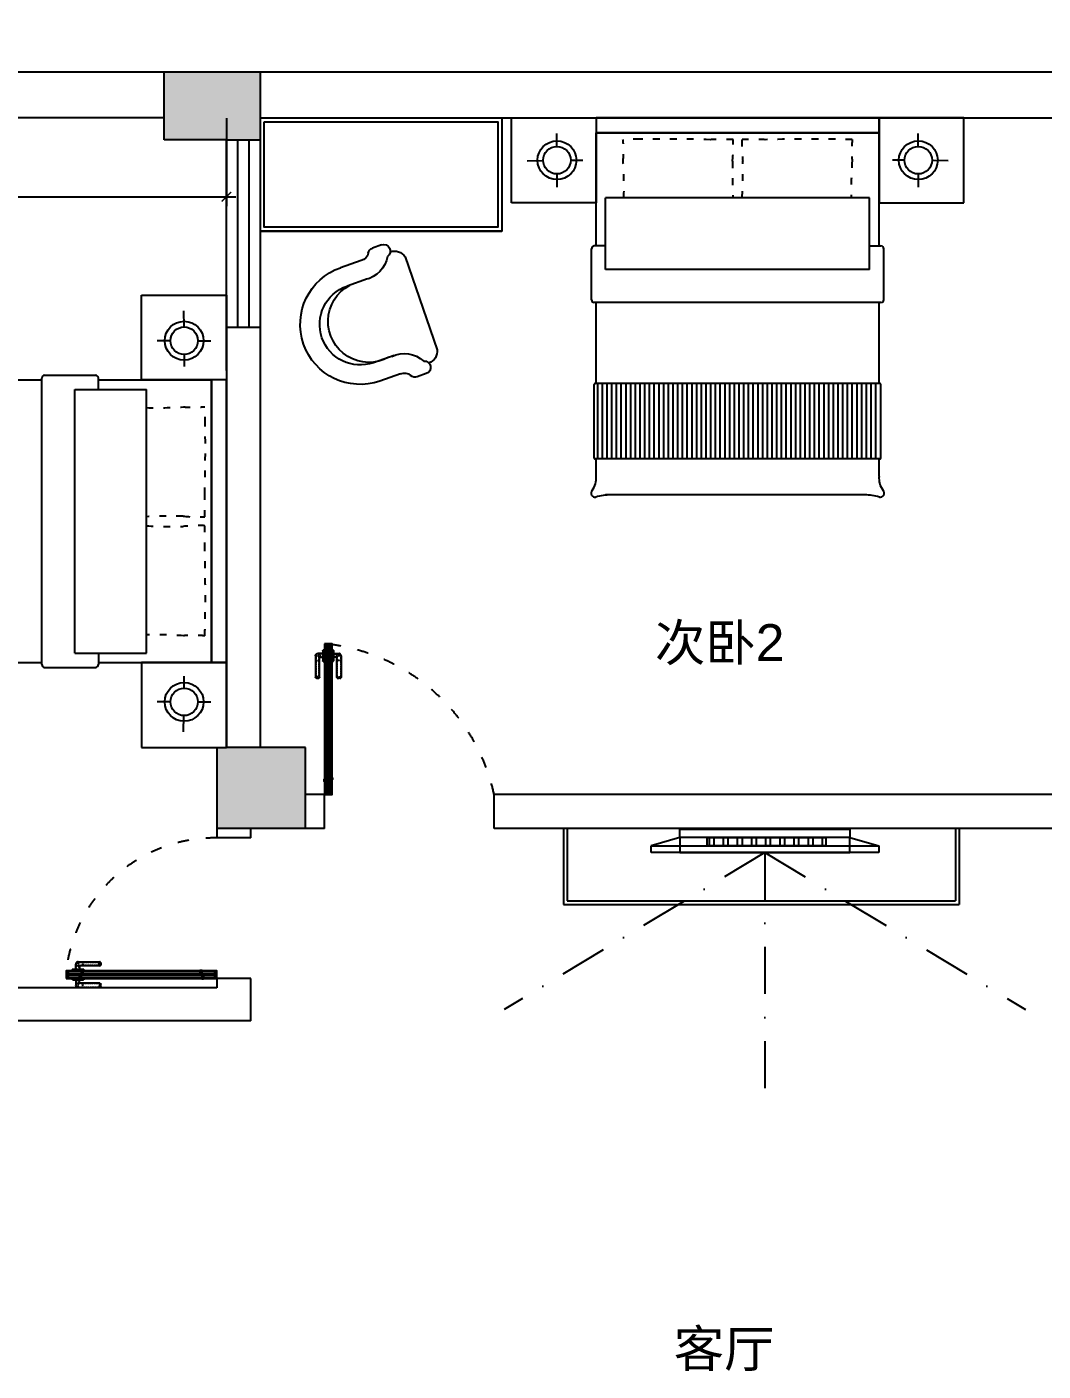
# Model space of a CAD drawing. Header units: millimetres. Extents: x 39175 to 443077, y -41362 to 75939.
# Drawn here: x 379958 to 385348, y 56499 to 63631 of the extents above; entities that cross this region are included whole.
import ezdxf
from ezdxf.enums import TextEntityAlignment as Align

# ---------------------------------------------------------------- set-up
doc = ezdxf.new("R2010")
doc.units = ezdxf.units.MM
for name, pattern in [('ACAD_ISO03W100', [30, 12, -18]), ('DASHDOT', [1, 0.5, -0.25, 0, -0.25]), ('HIDDEN2', [0.1875, 0.125, -0.0625])]:
    doc.linetypes.add(name, pattern=pattern)
for name, color, linetype in [('016-P平面家具', 51, 'Continuous'), ('8', 8, 'Continuous'), ('COLUMN', 7, 'Continuous'), ('墙', 7, 'Continuous'), ('墙体', 7, 'Continuous'), ('粗线层', 7, 'Continuous'), ('阿拉1', 8, 'Continuous')]:
    doc.layers.add(name, color=color, linetype=linetype)
doc.styles.add('ar', font='arial.ttf')
doc.styles.get("Standard").update_dxf_attribs({"font": ''})
doc.styles.get('Standard').set_extended_font_data('NSimSun')
doc.dimstyles.new('ISO-25', dxfattribs={"dimtxt": 220, "dimasz": 50, "dimexe": 50, "dimexo": 0.625, "dimtad": 2, "dimdec": 0, "dimtxsty": 'Standard', "dimblk": 'ARCHTICK', "dimcen": 2.5, "dimdle": 50, "dimclrd": 251, "dimclre": 251, "dimclrt": 51, "dimadec": 0, "dimazin": 0, "dimtfac": 1, "dimtdec": 0, "dimtix": 1, "dimtmove": 2, "dimatfit": 3, "dimfxl": 500, "dimfxlon": 1, "dimarcsym": 0})

# ---------------------------------------------------------------- blocks, each defined once
blk = doc.blocks.new('_ArchTick')
at = {"color": 0, "linetype": 'ByBlock', "const_width": 0.15}
blk.add_lwpolyline([(-0.5, -0.5), (0.5, 0.5)], dxfattribs=at)
blk = doc.blocks.new('*D160')
at = {"color": 251, "lineweight": -2, "transparency": 16777216}
for p, q in [((375061.4, 64519.8), (375061.4, 65069.8)), ((381016.4, 64519.8), (381016.4, 65069.8)), ((381066.4, 65019.8), (375011.4, 65019.8))]:
    blk.add_line(p, q, dxfattribs=at)
at = {"layer": 'Defpoints', "color": 0, "transparency": 16777216}
for p in [(375061.4, 65019.8), (375061.4, 63147.9), (381016.4, 63032.9)]:
    blk.add_point(p, dxfattribs=at)
at = {"color": 251, "lineweight": -2, "transparency": 16777216, "xscale": 50, "yscale": 50, "zscale": 50, "rotation": 180}
blk.add_blockref('_ArchTick', (375061.4, 65019.8), dxfattribs=at)
at = {"color": 251, "lineweight": -2, "transparency": 16777216, "xscale": 50, "yscale": 50, "zscale": 50}
blk.add_blockref('_ArchTick', (381016.4, 65019.8), dxfattribs=at)
at = {"color": 51, "transparency": 16777216, "insert": (378038.9, 65130.4), "char_height": 220, "attachment_point": 5}
blk.add_mtext('5955', dxfattribs=at)
blk = doc.blocks.new('*D161')
at = {"color": 251, "lineweight": -2, "transparency": 16777216}
for p, q in [((381016.4, 64519.8), (381016.4, 65069.8)), ((381196.4, 64519.8), (381196.4, 65069.8)), ((381016.4, 65019.8), (380966.4, 65019.8)), ((381196.4, 65019.8), (381016.4, 65019.8)), ((381196.4, 65019.8), (381246.4, 65019.8))]:
    blk.add_line(p, q, dxfattribs=at)
at = {"layer": 'Defpoints', "color": 0, "transparency": 16777216}
for p in [(381016.4, 65019.8), (381016.4, 63032.9), (381196.4, 63032.9)]:
    blk.add_point(p, dxfattribs=at)
at = {"color": 251, "lineweight": -2, "transparency": 16777216, "xscale": 50, "yscale": 50, "zscale": 50}
blk.add_blockref('_ArchTick', (381016.4, 65019.8), dxfattribs=at)
at = {"color": 251, "lineweight": -2, "transparency": 16777216, "xscale": 50, "yscale": 50, "zscale": 50, "rotation": 180}
blk.add_blockref('_ArchTick', (381196.4, 65019.8), dxfattribs=at)
at = {"color": 51, "transparency": 16777216, "insert": (381106.4, 65130.4), "char_height": 220, "attachment_point": 5}
blk.add_mtext('180', dxfattribs=at)
blk = doc.blocks.new('*D162')
at = {"color": 251, "lineweight": -2, "transparency": 16777216}
for p, q in [((381196.4, 64519.8), (381196.4, 65069.8)), ((386041.4, 64519.8), (386041.4, 65069.8)), ((386091.4, 65019.8), (381146.4, 65019.8))]:
    blk.add_line(p, q, dxfattribs=at)
at = {"layer": 'Defpoints', "color": 0, "transparency": 16777216}
for p in [(381196.4, 65019.8), (381196.4, 63032.9), (386041.4, 63032.9)]:
    blk.add_point(p, dxfattribs=at)
at = {"color": 251, "lineweight": -2, "transparency": 16777216, "xscale": 50, "yscale": 50, "zscale": 50, "rotation": 180}
blk.add_blockref('_ArchTick', (381196.4, 65019.8), dxfattribs=at)
at = {"color": 251, "lineweight": -2, "transparency": 16777216, "xscale": 50, "yscale": 50, "zscale": 50}
blk.add_blockref('_ArchTick', (386041.4, 65019.8), dxfattribs=at)
at = {"color": 51, "transparency": 16777216, "insert": (383618.9, 65130.4), "char_height": 220, "attachment_point": 5}
blk.add_mtext('4845', dxfattribs=at)
blk = doc.blocks.new('*D148')
at = {"color": 251, "lineweight": -2, "transparency": 16777216}
for p, q in [((374821.4, 65009.6), (374821.4, 65559.6)), ((393731.4, 65009.6), (393731.4, 65559.6)), ((374771.4, 65509.6), (393781.4, 65509.6))]:
    blk.add_line(p, q, dxfattribs=at)
at = {"layer": 'Defpoints', "color": 0, "transparency": 16777216}
for p in [(393731.4, 65509.6), (374821.4, 63392.9), (393731.4, 63392.9)]:
    blk.add_point(p, dxfattribs=at)
at = {"color": 251, "lineweight": -2, "transparency": 16777216, "xscale": 50, "yscale": 50, "zscale": 50, "rotation": 180}
blk.add_blockref('_ArchTick', (374821.4, 65509.6), dxfattribs=at)
at = {"color": 251, "lineweight": -2, "transparency": 16777216, "xscale": 50, "yscale": 50, "zscale": 50}
blk.add_blockref('_ArchTick', (393731.4, 65509.6), dxfattribs=at)
at = {"color": 51, "transparency": 16777216, "insert": (384276.4, 65620.3), "char_height": 220, "attachment_point": 5}
blk.add_mtext('18910', dxfattribs=at)
blk = doc.blocks.new('awtysaw4eta')
at = {"layer": '墙', "color": 250, "linetype": 'ACAD_ISO03W100', "ltscale": 3}
for centre, radius, start, end in [((351358.7, 56396), 5802.2, 90.49679, 91.38527), ((350670.4, 62135.1), 551.5, 354.57724, 6.39291), ((351440, 53805.4), 8393.7, 88.3391, 90.89825), ((351748, 60586.9), 1610.2, 88.02978, 92.4617), ((350842.6, 62169.8), 961, 354.6984, 1.56817), ((352810.6, 62169.8), 961, 178.43183, 185.3016), ((351905.3, 60586.9), 1610.2, 87.5383, 91.97022), ((352213.3, 53805.4), 8393.7, 89.10175, 91.6609), ((352294.5, 56396), 5802.2, 88.61473, 89.50321), ((352982.9, 62135.1), 551.5, 173.60709, 185.42276), ((349194.1, 61943.9), 2030.1, 358.38834, 3.92799), ((354859.9, 62026.1), 3060.8, 178.97266, 182.6082), ((348793.4, 62026.1), 3060.8, 357.3918, 1.02734), ((354459.2, 61943.9), 2030.1, 176.07201, 181.61166)]:
    blk.add_arc(centre, radius, start, end, dxfattribs=at)
at = {"layer": '粗线层', "color": 51}
for p, q in [((350626.6, 62311), (351076.6, 62311)), ((350626.6, 61861), (350626.6, 62311)), ((351076.6, 62311), (351076.6, 61861)), ((353026.6, 62311), (352576.6, 62311)), ((352576.6, 62311), (352576.6, 61861)), ((353026.6, 61861), (353026.6, 62311)), ((351076.6, 61631.6), (351076.6, 62231.6)), ((352576.6, 61631.6), (352576.6, 62231.6)), ((351076.6, 61861), (350626.6, 61861)), ((352576.6, 61861), (353026.6, 61861)), ((351051.6, 61346.6), (351051.6, 61616.6)), ((352601.6, 61346.6), (352601.6, 61616.6)), ((351076.6, 60901.6), (351076.6, 61331.6)), ((352576.6, 60901.6), (352576.6, 61331.6)), ((351066.6, 60506.6), (351066.6, 60896.6)), ((352581.6, 60901.6), (351071.6, 60901.6)), ((352586.6, 60506.6), (352586.6, 60896.6)), ((352581.6, 60501.6), (351071.6, 60501.6)), ((351076.6, 60388.2), (351076.6, 60501.6)), ((352576.6, 60409.1), (352576.6, 60501.6)), ((352501.7, 60310.8), (351126.6, 60310.8))]:
    blk.add_line(p, q, dxfattribs=at)
at = {"layer": '粗线层', "color": 250}
for p, q in [((350868.4, 62159.5), (350868.4, 62227.6)), ((352576.6, 62231.6), (351076.6, 62231.6)), ((352784.8, 62159.5), (352784.8, 62227.6)), ((350710.2, 62083.9), (350795.6, 62084.7)), ((350941.3, 62086.6), (351005, 62086.6)), ((352712, 62086.6), (352648.3, 62086.6)), ((352943.1, 62083.9), (352857.7, 62084.7)), ((350868.4, 62013.8), (350868.4, 61944.3)), ((352784.8, 62013.8), (352784.8, 61944.3)), ((351126.6, 61506.6), (351126.6, 61886.8)), ((352526.6, 61886.8), (351126.6, 61886.8)), ((352526.6, 61506.6), (352526.6, 61886.8)), ((351126.6, 61631.6), (351066.6, 61631.6)), ((352526.6, 61631.6), (352586.6, 61631.6)), ((352526.6, 61506.6), (351126.6, 61506.6)), ((352586.6, 61331.6), (351066.6, 61331.6)), ((351083, 60901.6), (351083, 60501.6)), ((351108, 60901.6), (351108, 60501.6)), ((351133, 60901.6), (351133, 60501.6)), ((351133, 60901.6), (351133, 60501.6)), ((351133, 60901.6), (351133, 60501.6)), ((351158, 60901.6), (351158, 60501.6)), ((351158, 60901.6), (351158, 60501.6)), ((351158, 60901.6), (351158, 60501.6)), ((351183, 60901.6), (351183, 60501.6)), ((351183, 60901.6), (351183, 60501.6)), ((351208, 60901.6), (351208, 60501.6)), ((351208, 60901.6), (351208, 60501.6)), ((351233, 60901.6), (351233, 60501.6)), ((351258, 60901.6), (351258, 60501.6)), ((351283, 60901.6), (351283, 60501.6)), ((351308, 60901.6), (351308, 60501.6)), ((351333, 60901.6), (351333, 60501.6)), ((351358, 60901.6), (351358, 60501.6)), ((351383, 60901.6), (351383, 60501.6)), ((351408, 60901.6), (351408, 60501.6)), ((351433, 60901.6), (351433, 60501.6)), ((351458, 60901.6), (351458, 60501.6)), ((351483, 60901.6), (351483, 60501.6)), ((351508, 60901.6), (351508, 60501.6)), ((351533, 60901.6), (351533, 60501.6)), ((351558, 60901.6), (351558, 60501.6)), ((351583, 60901.6), (351583, 60501.6)), ((351608, 60901.6), (351608, 60501.6)), ((351633, 60901.6), (351633, 60501.6)), ((351658, 60901.6), (351658, 60501.6)), ((351683, 60901.6), (351683, 60501.6)), ((351708, 60901.6), (351708, 60501.6)), ((351733, 60901.6), (351733, 60501.6)), ((351758, 60901.6), (351758, 60501.6)), ((351783, 60901.6), (351783, 60501.6)), ((351808, 60901.6), (351808, 60501.6)), ((351833, 60901.6), (351833, 60501.6)), ((351858, 60901.6), (351858, 60501.6)), ((351883, 60901.6), (351883, 60501.6)), ((351908, 60901.6), (351908, 60501.6)), ((351933, 60901.6), (351933, 60501.6)), ((351958, 60901.6), (351958, 60501.6)), ((351983, 60901.6), (351983, 60501.6)), ((352008, 60901.6), (352008, 60501.6)), ((352033, 60901.6), (352033, 60501.6)), ((352058, 60901.6), (352058, 60501.6)), ((352083, 60901.6), (352083, 60501.6)), ((352108, 60901.6), (352108, 60501.6)), ((352133, 60901.6), (352133, 60501.6)), ((352158, 60901.6), (352158, 60501.6)), ((352183, 60901.6), (352183, 60501.6)), ((352208, 60901.6), (352208, 60501.6)), ((352233, 60901.6), (352233, 60501.6)), ((352258, 60901.6), (352258, 60501.6)), ((352283, 60901.6), (352283, 60501.6)), ((352308, 60901.6), (352308, 60501.6)), ((352333, 60901.6), (352333, 60501.6)), ((352358, 60901.6), (352358, 60501.6)), ((352383, 60901.6), (352383, 60501.6)), ((352408, 60901.6), (352408, 60501.6)), ((352408, 60901.6), (352408, 60501.6)), ((352433, 60901.6), (352433, 60501.6)), ((352433, 60901.6), (352433, 60501.6)), ((352458, 60901.6), (352458, 60501.6)), ((352458, 60901.6), (352458, 60501.6)), ((352458, 60901.6), (352458, 60501.6)), ((352483, 60901.6), (352483, 60501.6)), ((352483, 60901.6), (352483, 60501.6)), ((352483, 60901.6), (352483, 60501.6)), ((352508, 60901.6), (352508, 60501.6)), ((352533, 60901.6), (352533, 60501.6)), ((352558, 60901.6), (352558, 60501.6))]:
    blk.add_line(p, q, dxfattribs=at)
at = {"layer": '粗线层', "color": 51}
blk.add_lwpolyline([(352576.6, 62310.8), (351076.6, 62310.8), (351076.6, 62231.6), (352576.6, 62231.6)], close=True, dxfattribs=at)
for centre in [(350868.4, 62086.6), (352784.8, 62086.6)]:
    blk.add_circle(centre, 102.9, dxfattribs=at)
at = {"layer": '粗线层', "color": 250}
for centre in [(350868.4, 62086.6), (352784.8, 62086.6)]:
    blk.add_circle(centre, 72.9, dxfattribs=at)
at = {"layer": '粗线层', "color": 51}
for centre, radius, start, end in [((351066.6, 61616.6), 15, 90, 180), ((352586.6, 61616.6), 15, 0, 90), ((351066.6, 61346.6), 15, 180, 270), ((352586.6, 61346.6), 15, 270, 0), ((351071.6, 60896.6), 5, 90, 180), ((352581.6, 60896.6), 5, 0, 90), ((351071.6, 60506.6), 5, 180, 270), ((352581.6, 60506.6), 5, 270, 0), ((350972.7, 60398.6), 104.4, 322.15871, 5.75159), ((352680.6, 60398.6), 104.4, 174.24841, 217.84129), ((351070.5, 60320), 21.1, 136.53592, 281.91766), ((351153.1, 60036.5), 274.3, 90.32317, 106.58217), ((352500.1, 60036.5), 274.3, 73.41783, 89.67683), ((352582.8, 60320), 21.1, 258.08234, 43.46408)]:
    blk.add_arc(centre, radius, start, end, dxfattribs=at)
blk = doc.blocks.new('YTYT')
at = {"layer": '016-P平面家具'}
for p, q in [((128945.1, -21544.5), (128835.6, -21506.6)), ((129081.2, -21546.2), (129032.8, -21529.4)), ((128911.3, -21642.2), (128801.7, -21604.2)), ((128968.3, -22165.3), (129138.9, -21673.4)), ((128770.2, -22048.9), (128660.7, -22010.9)), ((128736.4, -22146.5), (128626.8, -22108.5)), ((128844.3, -22229.5), (128795.8, -22212.7))]:
    blk.add_line(p, q, dxfattribs=at)
for centre, radius, start, end in [((128731.2, -21807.5), 318.6, 70.87307, 250.87307), ((128966, -21503), 46.5, 243.29055, 313.28679), ((129021.5, -21561.9), 34.4, 70.87307, 133.28679), ((128731.2, -21807.5), 215.3, 70.87307, 250.87307), ((129070, -21578.7), 34.4, 266.2069, 70.87307), ((129073.8, -21665.3), 65.5, 352.93641, 71.82948), ((125843.9, -21785.2), 2991, 3.28161, 3.31801), ((128966, -21503), 149.8, 243.29055, 312.71712), ((125843.9, -21785.2), 2818.8, 355.45799, 355.56463), ((128727.1, -22192.1), 149.8, 9.02902, 78.45559), ((128727.1, -22192.1), 46.5, 8.45935, 78.45559), ((128855.5, -22197), 34.4, 250.87307, 55.53924), ((128912.2, -22131.3), 65.5, 249.91666, 328.80973), ((128807.1, -22180.2), 34.4, 188.45935, 250.87307)]:
    blk.add_arc(centre, radius, start, end, dxfattribs=at)
at = {"layer": '016-P平面家具', "color": 250}
blk.add_arc((128778.1, -21823.8), 218, 61.19554, 241.81963, dxfattribs=at)
blk = doc.blocks.new('hghghgjhgmhjkh')
at = {"layer": '016-P平面家具', "ltscale": 10}
h = blk.add_hatch(dxfattribs=at)
h.set_pattern_fill('ANSI34', color=250, scale=1.777778, style=0)
h.set_pattern_definition([(225, (42769.0107, 46220.4648), (0.94281, -0.94281), []), (225, (42768.6964, 46220.4648), (0.94281, -0.94281), []), (225, (42768.3821, 46220.4648), (0.94281, -0.94281), []), (225, (42768.0679, 46220.4648), (0.94281, -0.94281), [])])
h.paths.add_polyline_path([(42760.1, 46204.5), (42761, 46204.5), (42761, 46219.6), (42768.1, 46219.6), (42768.1, 46204.5), (42769, 46204.5), (42769, 46220.5), (42760.1, 46220.5)])
h = blk.add_hatch(dxfattribs=at)
h.set_pattern_fill('ANSI34', color=250, scale=1.777778, style=0)
h.set_pattern_definition([(315, (43409.0107, 46220.4648), (-0.94281, -0.94281), []), (315, (43409.325, 46220.4648), (-0.94281, -0.94281), []), (315, (43409.6392, 46220.4648), (-0.94281, -0.94281), []), (315, (43409.9535, 46220.4648), (-0.94281, -0.94281), [])])
h.paths.add_polyline_path([(43417.9, 46204.5), (43417, 46204.5), (43417, 46219.6), (43409.9, 46219.6), (43409.9, 46204.5), (43409, 46204.5), (43409, 46220.5), (43417.9, 46220.5)])
h = blk.add_hatch(dxfattribs=at)
h.set_pattern_fill('DOLMIT', color=250, scale=0.3, style=0)
h.set_pattern_definition([(0, (995366.9358, -407035.1008), (0, 1.905), []), (45, (995366.936, -407035.101), (-3.809997403, 3.809997403), [2.694076836, -5.388153673])])
h.paths.add_polyline_path([(42700, 46202.8), (42700, 46192.8), (42959.3, 46192.8), (42959.3, 46202.8)])
h = blk.add_hatch(dxfattribs=at)
h.set_pattern_fill('ANSI34', color=250, scale=1.777778, style=0)
h.set_pattern_definition([(135, (42777.8996, 46175.1315), (0.94281, 0.94281), []), (135, (42777.5853, 46175.1315), (0.94281, 0.94281), []), (135, (42777.271, 46175.1315), (0.94281, 0.94281), []), (135, (42776.9568, 46175.1315), (0.94281, 0.94281), [])])
h.paths.add_polyline_path([(42769, 46191.1), (42769.9, 46191.1), (42769.9, 46176), (42777, 46176), (42777, 46191.1), (42777.9, 46191.1), (42777.9, 46175.1), (42769, 46175.1)])
h = blk.add_hatch(dxfattribs=at)
h.set_pattern_fill('DOLMIT', color=250, scale=0.3, style=0)
h.set_pattern_definition([(0, (995885.6025, -407035.1008), (0, 1.905), []), (45, (995885.6025, -407035.101), (-3.809997403, 3.809997403), [2.694076836, -5.388153673])])
h.paths.add_polyline_path([(43218.7, 46202.8), (43218.7, 46192.8), (43478, 46192.8), (43478, 46202.8)])
h = blk.add_hatch(dxfattribs=at)
h.set_pattern_fill('ANSI34', color=250, scale=1.777778, style=0)
h.set_pattern_definition([(45, (43400.1218, 46175.1315), (-0.94281, 0.94281), []), (45, (43400.4361, 46175.1315), (-0.94281, 0.94281), []), (45, (43400.7503, 46175.1315), (-0.94281, 0.94281), []), (45, (43401.0646, 46175.1315), (-0.94281, 0.94281), [])])
h.paths.add_polyline_path([(43409, 46191.1), (43408.1, 46191.1), (43408.1, 46176), (43401, 46176), (43401, 46191.1), (43400.1, 46191.1), (43400.1, 46175.1), (43409, 46175.1)])
at = {"layer": '016-P平面家具', "color": 250, "linetype": 'ByBlock'}
for p, q in [((42692, 46214.8), (43486, 46214.8)), ((42692, 46180.8), (42692, 46214.8)), ((43486, 46180.8), (42692, 46180.8)), ((42700, 46180.8), (42700, 46214.8)), ((42700, 46202.8), (43478, 46202.8)), ((42700, 46192.8), (43478, 46192.8)), ((42959.3, 46192.8), (42959.3, 46202.8)), ((43218.7, 46192.8), (43218.7, 46202.8)), ((43478, 46214.8), (43478, 46180.8)), ((43486, 46214.8), (43486, 46180.8))]:
    blk.add_line(p, q, dxfattribs=at)
at = {"layer": '016-P平面家具', "color": 8, "ltscale": 10}
for points in [[(42769, 46202.8), (42769, 46220.5), (42760.1, 46220.5), (42760.1, 46202.8)], [(42768.1, 46202.8), (42768.1, 46219.6), (42761, 46219.6), (42761, 46202.8)], [(43409, 46202.8), (43409, 46220.5), (43417.9, 46220.5), (43417.9, 46202.8)], [(43409.9, 46202.8), (43409.9, 46219.6), (43417, 46219.6), (43417, 46202.8)], [(42777.9, 46192.8), (42777.9, 46175.1), (42769, 46175.1), (42769, 46192.8)], [(42777, 46192.8), (42777, 46176), (42769.9, 46176), (42769.9, 46192.8)], [(43400.1, 46192.8), (43400.1, 46175.1), (43409, 46175.1), (43409, 46192.8)], [(43401, 46192.8), (43401, 46176), (43408.1, 46176), (43408.1, 46192.8)]]:
    blk.add_lwpolyline(points, dxfattribs=at)
at = {"layer": '016-P平面家具', "color": 51, "linetype": 'ByBlock'}
blk.add_lwpolyline([(42689, 46217.8), (43489, 46217.8), (43489, 46177.8), (42689, 46177.8)], close=True, dxfattribs=at)
blk = doc.blocks.new('2111')
at = {"color": 8, "linetype": 'HIDDEN2', "ltscale": 25}
blk.add_lwpolyline([(679715.9, -358577.4), (679715.9, -358549.1, -0.414214), (679727.5, -358537.4), (679842.5, -358537.4, -0.414214), (679847.5, -358542.4), (679847.5, -358554.8, -0.414214), (679842.5, -358559.8), (679737.9, -358559.8, 0.414214), (679735.9, -358561.8), (679735.9, -358577.4)], format="xyb", dxfattribs=at)
blk.add_lwpolyline([(679757.5, -358585.4), (679697.5, -358585.4), (679697.5, -358579.4, -0.414214), (679699.5, -358577.4), (679755.5, -358577.4, -0.414214), (679757.5, -358579.4)], format="xyb", close=True, dxfattribs=at)
at = {"layer": '8', "color": 250, "linetype": 'HIDDEN2', "ltscale": 1.5}
for p, q in [((679839.5, -358559.8), (679839.5, -358537.4)), ((679844.5, -358559.4), (679844.5, -358537.8)), ((679845.5, -358558.8), (679845.5, -358538.4)), ((679846.1, -358558.3), (679846.1, -358538.9))]:
    blk.add_line(p, q, dxfattribs=at)
blk.add_lwpolyline([(679717.9, -358577.4), (679717.9, -358549.1, -0.414214), (679727.5, -358539.4), (679845.5, -358539.4), (679845.5, -358557.8), (679737.9, -358557.8, 0.414214), (679733.9, -358561.8), (679733.9, -358577.4)], format="xyb", dxfattribs=at)
blk.add_lwpolyline([(679756, -358585.4), (679699, -358585.4), (679699, -358579.4, -0.414214), (679699.5, -358578.9), (679755.5, -358578.9, -0.414214), (679756, -358579.4)], format="xyb", close=True, dxfattribs=at)
for centre, radius, start, end in [((679734.1, -358544.5), 18.8, 194.02399, 275.29085), ((679741.2, -358548.5), 13.1, 122.61972, 245.85557), ((679812.8, -358547.9), 59.5, 169.81685, 191.47773)]:
    blk.add_arc(centre, radius, start, end, dxfattribs=at)
blk = doc.blocks.new('A$C3CBC0539')
at = {"color": 51}
for p, q in [((932.4, 2228.8), (1833.3, 2228.8)), ((932.4, 2184.8), (932.4, 2228.8)), ((1833.3, 2228.8), (1833.3, 2184.8)), ((932.4, 2184.8), (779.5, 2140.7)), ((779.5, 2140.7), (1987.6, 2140.7)), ((779.5, 2104.8), (779.5, 2140.7)), ((1833.3, 2184.8), (932.4, 2184.8)), ((1832.4, 2184.8), (932.4, 2184.8)), ((932.4, 2184.8), (932.4, 2104.8)), ((1832.4, 2104.8), (1832.4, 2184.8)), ((1832.4, 2184.8), (1987.6, 2140.7)), ((1987.6, 2140.7), (1987.6, 2104.8)), ((1987.6, 2104.8), (779.5, 2104.8)), ((932.4, 2104.8), (1832.4, 2104.8))]:
    blk.add_line(p, q, dxfattribs=at)
at = {"color": 250, "linetype": 'DASHDOT', "ltscale": 500}
for q in [(0, 1272.9), (1382.4, 834.9), (2764.8, 1272.9)]:
    blk.add_line((1382.4, 2104.8), q, dxfattribs=at)
at = {"layer": '阿拉1', "color": 8}
for p, q in [((1075.9, 2184.8), (1706.5, 2184.8)), ((1706.5, 2140.7), (1075.9, 2140.7))]:
    blk.add_line(p, q, dxfattribs=at)
at = {"layer": '阿拉1', "color": 250}
for p, q in [((1075.9, 2140.7), (1075.9, 2184.8)), ((1088.2, 2140.7), (1088.2, 2184.8)), ((1113.2, 2140.7), (1113.2, 2184.8)), ((1163.2, 2140.7), (1163.2, 2184.8)), ((1188.2, 2140.7), (1188.2, 2184.8)), ((1238.2, 2140.7), (1238.2, 2184.8)), ((1263.2, 2140.7), (1263.2, 2184.8)), ((1313.2, 2140.7), (1313.2, 2184.8)), ((1338.2, 2140.7), (1338.2, 2184.8)), ((1388.2, 2140.7), (1388.2, 2184.8)), ((1413.2, 2140.7), (1413.2, 2184.8)), ((1463.2, 2140.7), (1463.2, 2184.8)), ((1488.2, 2140.7), (1488.2, 2184.8)), ((1538.2, 2140.7), (1538.2, 2184.8)), ((1563.2, 2140.7), (1563.2, 2184.8)), ((1613.2, 2140.7), (1613.2, 2184.8)), ((1638.2, 2140.7), (1638.2, 2184.8)), ((1688.2, 2140.7), (1688.2, 2184.8)), ((1706.5, 2184.8), (1706.5, 2140.7))]:
    blk.add_line(p, q, dxfattribs=at)
blk = doc.blocks.new('*D233')
at = {"color": 251, "lineweight": -2, "transparency": 16777216}
for p, q in [((376951.4, 63147.3), (376951.4, 62679.8)), ((381016.4, 63147.3), (381016.4, 62679.8)), ((376901.4, 62729.8), (381066.4, 62729.8))]:
    blk.add_line(p, q, dxfattribs=at)
at = {"layer": 'Defpoints', "color": 0, "transparency": 16777216}
for p in [(376951.4, 63147.9), (381016.4, 63147.9), (381016.4, 62729.8)]:
    blk.add_point(p, dxfattribs=at)
at = {"color": 251, "lineweight": -2, "transparency": 16777216, "xscale": 50, "yscale": 50, "zscale": 50, "rotation": 180}
blk.add_blockref('_ArchTick', (376951.4, 62729.8), dxfattribs=at)
at = {"color": 251, "lineweight": -2, "transparency": 16777216, "xscale": 50, "yscale": 50, "zscale": 50}
blk.add_blockref('_ArchTick', (381016.4, 62729.8), dxfattribs=at)
at = {"color": 51, "transparency": 16777216, "insert": (378983.9, 62619.2), "char_height": 220, "attachment_point": 5}
blk.add_mtext('4065', dxfattribs=at)

msp = doc.modelspace()

# ---------------------------------------------------------------- hatches: boundary and pattern name
h = msp.add_hatch(color=8)
h.dxf.hatch_style = 1
h.paths.add_polyline_path([(381191.3, 63392.9), (380681.3, 63392.9), (380681.3, 63032.9), (381011.3, 63032.9), (381191.3, 63032.9)])
h.paths.add_polyline_path([(386196.3, 63392.9), (385691.3, 63392.9), (385691.3, 63032.9), (386196.3, 63032.9)])
h.paths.add_polyline_path([(381431.3, 59807.9), (381011.3, 59807.9), (380961.3, 59807.9), (380961.3, 59377.9), (381431.3, 59377.9)])
h.paths.add_polyline_path([(386201.4, 59857.9), (385696.3, 59857.9), (385696.3, 59377.9), (386201.4, 59377.9)])
h.paths.add_polyline_path([(392206.3, 59837.9), (391706.3, 59837.9), (391706.3, 59377.9), (392206.3, 59377.9)])
h.paths.add_polyline_path([(392206.3, 63392.9), (391706.3, 63392.9), (391706.3, 63032.9), (392206.3, 63032.9)])
h.paths.add_polyline_path([(376951.4, 63392.9), (376441.4, 63392.9), (376441.4, 63032.9), (376951.4, 63032.9)])
h.paths.add_polyline_path([(376941.3, 58722.9), (376436.3, 58722.9), (376436.3, 58277.9), (376941.3, 58277.9)])

# ---------------------------------------------------------------- linework, layer by layer
for p, q in [((374821.4, 63392.9), (393731.4, 63392.9)), ((380686.4, 63032.9), (380686.4, 63392.9)), ((381196.4, 63032.9), (381196.4, 63392.9)), ((380686.4, 63147.9), (376951.4, 63147.9)), ((381196.4, 63147.9), (386201.4, 63147.9)), ((381016.4, 63032.9), (380686.4, 63032.9)), ((381016.4, 63032.9), (381196.4, 63032.9)), ((381016.4, 62037.9), (381016.4, 59807.9)), ((381016.4, 61807.9), (381016.4, 62037.9)), ((381016.4, 62037.9), (381196.4, 62037.9)), ((381196.4, 59807.9), (381196.4, 62037.9)), ((380966.4, 59807.9), (381016.4, 59807.9)), ((380966.4, 59807.9), (380966.4, 59377.9)), ((381436.4, 59807.9), (381016.4, 59807.9)), ((381436.4, 59377.9), (381436.4, 59807.9)), ((381536.4, 59557.9), (381436.4, 59557.9)), ((381536.4, 59377.9), (381536.4, 59557.9)), ((382436.4, 59377.9), (382436.4, 59557.9)), ((385696.4, 59557.9), (382436.4, 59557.9)), ((381536.4, 59377.9), (380966.4, 59377.9)), ((380966.4, 59377.9), (380966.4, 59327.9)), ((381146.4, 59327.9), (381146.4, 59377.9)), ((386191.4, 59377.9), (382436.4, 59377.9)), ((381146.4, 59327.9), (380966.4, 59327.9)), ((381146.4, 58582.9), (380966.4, 58582.9)), ((380966.4, 58582.9), (380966.4, 58532.9)), ((381146.4, 58532.9), (381146.4, 58582.9)), ((380966.4, 58532.9), (376946.4, 58532.9)), ((381146.4, 58357.9), (381146.4, 58532.9)), ((381146.4, 58357.9), (376946.4, 58357.9))]:
    msp.add_line(p, q)
at = {"color": 251}
for p, q in [((381016.4, 62037.9), (381016.4, 63032.9)), ((381196.4, 62037.9), (381196.4, 63032.9))]:
    msp.add_line(p, q, dxfattribs=at)
at = {"color": 51}
for p, q in [((381076.4, 62037.9), (381076.4, 63032.9)), ((381136.4, 62037.9), (381136.4, 63032.9)), ((381196.4, 62547.9), (382476.4, 62547.9))]:
    msp.add_line(p, q, dxfattribs=at)
at = {"color": 2}
msp.add_lwpolyline([(381196.4, 63147.9), (382476.4, 63147.9), (382476.4, 62547.9), (381196.4, 62547.9)], close=True, dxfattribs=at)
at = {"layer": '016-P平面家具'}
for p, q in [((382803.3, 59374), (382803.3, 58974)), ((384903.3, 59374), (384903.3, 58974)), ((382803.3, 58974), (384903.3, 58974))]:
    msp.add_line(p, q, dxfattribs=at)
at = {"layer": '016-P平面家具', "color": 250}
for p, q in [((382823.3, 59374), (382823.3, 58994)), ((384883.3, 59374), (384883.3, 58994)), ((382823.3, 58994), (384883.3, 58994))]:
    msp.add_line(p, q, dxfattribs=at)
at = {"layer": '016-P平面家具', "color": 250, "linetype": 'ACAD_ISO03W100', "ltscale": 5}
for centre, radius, start, end in [((381437.8, 59340.7), 1022, 12.27092, 84.462), ((380957.7, 58531.4), 796.6, 89.37628, 173.39995)]:
    msp.add_arc(centre, radius, start, end, dxfattribs=at)
at = {"layer": 'COLUMN', "color": 250}
msp.add_lwpolyline([(381216.4, 63127.9), (382456.4, 63127.9), (382456.4, 62567.9), (381216.4, 62567.9)], close=True, dxfattribs=at)

# ---------------------------------------------------------------- block references
at = {"color": 2}
msp.add_blockref('awtysaw4eta', (31901.1, 837.2), dxfattribs=at)
at = {"color": 2, "rotation": 270}
msp.add_blockref('awtysaw4eta', (318705.6, 412834.6), dxfattribs=at)
at = {"layer": '016-P平面家具', "color": 0, "linetype": 'ByBlock', "xscale": -1}
for p, rotation in [((427754.2, 103046.9), 90), ((337477.4, 104800.7), 180)]:
    msp.add_blockref('hghghgjhgmhjkh', p, dxfattribs=dict(at, rotation=rotation))
at = {"layer": '016-P平面家具', "xscale": -1}
for p, rotation in [((22950.9, 740022.3), 90), ((-299497.9, -300002.5), 180)]:
    msp.add_blockref('2111', p, dxfattribs=dict(at, rotation=rotation))
at = {"layer": '016-P平面家具', "rotation": 270}
msp.add_blockref('2111', (740161.8, 740022.3), dxfattribs=at)
at = {"layer": '016-P平面家具'}
for name, p in [('A$C3CBC0539', (382489.6, 57145.2)), ('2111', (-299497.9, 417208.4))]:
    msp.add_blockref(name, p, dxfattribs=at)
at = {"layer": '墙体', "xscale": -1, "rotation": 180}
msp.add_blockref('YTYT', (252995.3, 40245.2), dxfattribs=at)

# ---------------------------------------------------------------- texts
at = {"color": 2, "style": 'ar', "flags": 8}
for tag, p in [('次卧2', (383632.5, 60367.3)), ('客厅', (383656, 56622.9))]:
    msp.add_attdef(tag, text='原始结构图', height=196, dxfattribs=at).set_placement(p, align=Align.MIDDLE)

# ---------------------------------------------------------------- dimensions: what is measured, and where the dimension line sits
for base, p1, p2, picture, middle in [((393731.4, 65509.6), (374821.4, 63392.9), (393731.4, 63392.9), '*D148', (384276.4, 65620.3)), ((375061.4, 65019.8), (381016.4, 63032.9), (375061.4, 63147.9), '*D160', (378038.9, 65130.4)), ((381016.4, 65019.8), (381196.4, 63032.9), (381016.4, 63032.9), '*D161', (381106.4, 65130.4)), ((381196.4, 65019.8), (386041.4, 63032.9), (381196.4, 63032.9), '*D162', (383618.9, 65130.4))]:
    dim = msp.add_linear_dim(base=base, p1=p1, p2=p2, dimstyle='ISO-25')
    dim.commit()
    dim.dimension.update_dxf_attribs({"geometry": picture, "text_midpoint": middle})
at = {"color": 3}
dim = msp.add_aligned_dim(p1=(376951.4, 63147.9), p2=(381016.4, 63147.9), distance=-418.1, dimstyle='ISO-25', dxfattribs=at)
dim.commit()
dim.dimension.update_dxf_attribs({"geometry": '*D233', "text_midpoint": (378983.9, 62619.2)})

doc.saveas('drawing.dxf')
